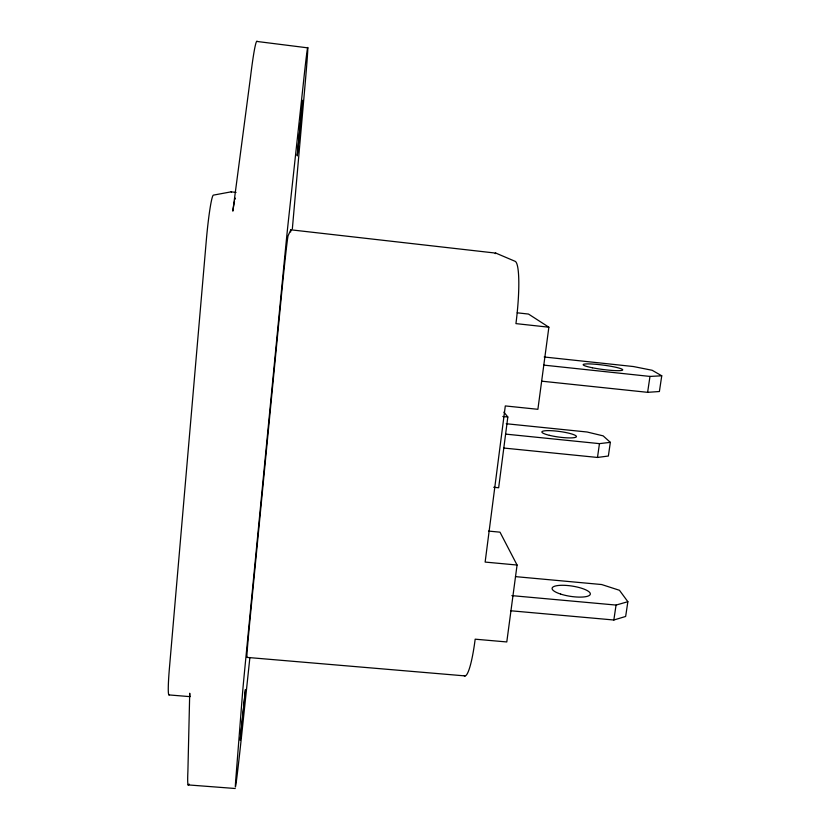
<?xml version="1.0" encoding="UTF-8"?>
<svg xmlns="http://www.w3.org/2000/svg" width="830" height="830" viewBox="0 0 830 830"><rect width="100%" height="100%" fill="white"/><g stroke="black" fill="none" stroke-linecap="round" stroke-linejoin="round"><path stroke-width="1.25" d="M290.666 232.006L290.791 229.869L288.155 235.585A57.55 0.861 -84.4 0 0 281.194 298.012L250.006 619.512A55.278 0.789 -84.2 0 0 246.977 657.246M292.357 228.748L304.402 92.306A80.033 1.1 -84.5 0 0 307.795 47.694A80.033 1.1 -84.5 0 0 303.313 83.757L288.259 221.952A42.859 0.654 -84.4 0 0 285.489 249.062L244.238 674.52A40.649 0.581 -84.2 0 0 242.381 695.052L236.135 774.961A73.559 0.934 -84.1 0 0 242.817 724.268L249.882 657.495M503.935 412.147L507.825 417.002L498.654 487.76L493.694 487.272M488.538 531.086L499.992 532.165L517.069 565.033L506.788 641.953L475.175 639.183A54.469 7.688 -85.3 0 1 464.167 675.672M517.215 312.817L528.503 314.062L548.869 327.207L537.892 409.304L505.304 405.932L485.135 562.076L517.069 565.033M597.486 457.455L599.457 443.635L610.341 442.349L608.369 456.023L597.486 457.455L503.727 448.034M510.72 610.766L613.837 620L616.057 605.07L627.864 601.709L619.46 590.286L601.646 584.538L515.451 576.622M647.618 392.331L649.983 376.426L661.749 375.803L659.394 391.521L647.618 392.331L541.949 381.198M627.864 601.709L625.654 616.462L613.837 620M236.052 192.415L231.124 191.844L213.362 195.133A43.077 3.03 -84.8 0 0 206.328 240.171L169.413 668.254A40.857 2.687 -83.7 0 0 169.33 694.668M188.078 784.91L235.222 788.5M168.957 694.918L190.153 696.661M246.863 657.391L465.163 675.911M511.882 595.629L616.057 605.07M506.227 423.736L587.09 432.005L603.14 435.864L610.341 442.349M505.636 434.111L599.457 443.635M502.824 416.494L507.825 417.002M544.179 356.993L633.456 366.549L652.152 370.273L661.749 375.803M543.826 365.117L649.983 376.426M548.869 327.207L515.938 323.617A56.679 8.383 -83.4 0 0 515.088 261.294L495.884 253.129A14.774 1.971 -83.2 0 0 495.178 253.648M290.791 229.806L495.749 253.109M307.816 47.86L257.3 41.5A80.323 3.901 -84.9 0 0 250.484 77.232L232.836 211.121A43.015 2.345 -84.7 0 1 234.506 201.306M189.053 784.07A73.797 3.33 -83.8 0 1 187.902 771.246L189.717 693.226A40.795 2.075 -83.8 0 0 189.925 696.214M234.973 199.376A43.015 2.345 -84.7 0 1 235.388 198.173M231.124 191.844A35.628 2.065 -84.8 0 1 231.373 192.104M297.306 154.868L297.296 155.916L302.711 100.274L297.306 154.868M240.327 738.659L240.244 740.329L245.462 689.491L240.327 738.659M592.402 367.773A19.93 2.189 7.5 0 0 622.718 369.941A19.93 2.189 7.5 0 0 593.813 364.131A19.93 2.189 7.5 0 0 592.402 367.773M549.398 435.335A17.461 2.822 7.7 0 0 576.404 436.736A17.461 2.822 7.7 0 0 551.618 430.718A17.461 2.822 7.7 0 0 549.398 435.335M560.624 594.073A19.318 5.198 8.7 0 0 590.296 594.259A19.318 5.198 8.7 0 0 562.75 585.285A19.318 5.198 8.7 0 0 560.624 594.073"/></g></svg>
